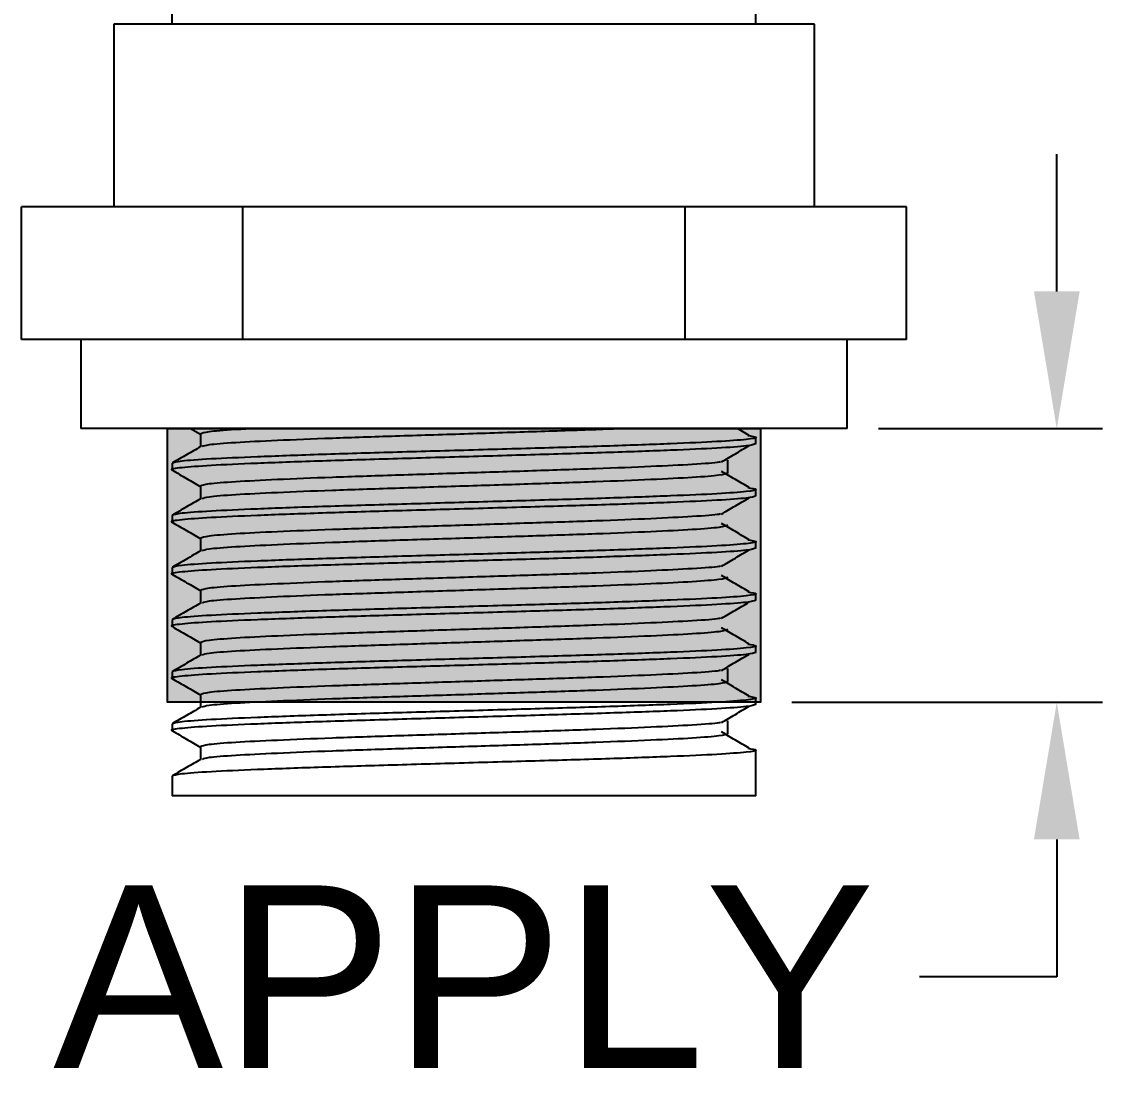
# Model space of a CAD drawing. Extents: x 3.76 to 10.05, y -5.16 to -0.04.
# Drawn here: x 8.117 to 9.598, y -3.328 to -1.855 of the extents above; entities that cross this region are included whole.
import ezdxf

# ---------------------------------------------------------------- set-up
doc = ezdxf.new("R2010")
doc.units = 0
doc.header["$LTSCALE"] = 0.5
doc.header["$MEASUREMENT"] = 0
doc.layers.get('Defpoints').update_dxf_attribs({"linetype": 'CONTINUOUS'})
doc.layers.add('FAB DWG', color=221, linetype='CONTINUOUS')
doc.layers.add('Hardware', color=242, linetype='CONTINUOUS')
doc.styles.get("Standard").update_dxf_attribs({"font": 'arial.ttf'})
doc.dimstyles.new('LSAD_FixtureCut', dxfattribs={"dimtxt": 1.125, "dimasz": 1.125, "dimexe": 0.0625, "dimexo": 0.042969, "dimgap": 0.0625, "dimtad": 0, "dimtih": 1, "dimtoh": 1, "dimdec": 3, "dimzin": 0, "dimdsep": 46, "dimtxsty": 'Standard', "dimcen": 0.125, "dimclrd": 256, "dimclre": 256, "dimclrt": 256, "dimadec": 0, "dimazin": 0, "dimtfac": 1, "dimtdec": 3, "dimtofl": 0, "dimtmove": 0, "dimatfit": 3, "dimfxl": 1, "dimfrac": 2, "dimtolj": 1, "dimtzin": 0, "dimarcsym": 0})

# ---------------------------------------------------------------- blocks, each defined once
blk = doc.blocks.new('*D0')
at = {"layer": 'Defpoints', "color": 0, "ltscale": 0.5, "transparency": 16777216}
for p in [(1561.0734, 824.135), (1561.3605, 824.135), (1560.9546, 823.76)]:
    blk.add_point(p, dxfattribs=at)
at = {"layer": 'FAB DWG', "lineweight": -2, "ltscale": 0.5, "transparency": 16777216}
for p, q in [((1561.3605, 824.323), (1561.3605, 824.511)), ((1561.1163, 824.135), (1561.423, 824.135)), ((1560.9976, 823.76), (1561.423, 823.76)), ((1561.3605, 823.572), (1561.3605, 823.384)), ((1561.3605, 823.384), (1561.1725, 823.384))]:
    blk.add_line(p, q, dxfattribs=at)
at = {"layer": 'FAB DWG', "ltscale": 0.5, "transparency": 16777216}
for points in [[(1561.3292, 824.323), (1561.3918, 824.323), (1561.3605, 824.135)], [(1561.3292, 823.572), (1561.3918, 823.572), (1561.3605, 823.76)]]:
    blk.add_solid(points, dxfattribs=at)
at = {"layer": 'FAB DWG', "ltscale": 0.5, "transparency": 16777216, "insert": (1560.5484, 823.384), "char_height": 0.25, "attachment_point": 5}
blk.add_mtext('\\A1;APPLY', dxfattribs=at)

msp = doc.modelspace()

# ---------------------------------------------------------------- hatches: boundary and pattern name
at = {"layer": 'Hardware', "ltscale": 0.5, "transparency": 16777216}
h = msp.add_hatch(dxfattribs=at)
h.set_pattern_fill('DOTS', color=256, scale=0.063)
h.set_pattern_definition([(0, (-1560.7107995, -824.2592884), (0.00196875, 0.0039375), [0, -0.0039375])])
h.paths.add_polyline_path([(8.317, -2.4127), (9.1295, -2.4127), (9.1295, -2.7877), (8.317, -2.7877)])

# ---------------------------------------------------------------- linework, layer by layer
at = {"layer": 'Hardware', "transparency": 16777216}
for p, q in [((8.3232, -1.8587), (8.3232, -1.7615)), ((9.1232, -1.8587), (9.1232, -1.8031)), ((8.2432, -1.8587), (8.2432, -2.1087)), ((9.2032, -1.8587), (8.2432, -1.8587)), ((9.2032, -2.1087), (9.2032, -1.8587)), ((8.117, -2.2907), (8.117, -2.1087)), ((8.4201, -2.1087), (8.117, -2.1087)), ((8.4201, -2.2907), (8.4201, -2.1087)), ((9.0263, -2.1087), (8.4201, -2.1087)), ((9.0263, -2.2907), (9.0263, -2.1087)), ((9.3294, -2.1087), (9.0263, -2.1087)), ((9.3294, -2.2907), (9.3294, -2.1087)), ((8.4201, -2.2907), (8.117, -2.2907)), ((8.1982, -2.2907), (8.1982, -2.4127)), ((9.0263, -2.2907), (8.4201, -2.2907)), ((9.3294, -2.2907), (9.0263, -2.2907)), ((9.2482, -2.4127), (9.2482, -2.2907)), ((9.2482, -2.4127), (8.1982, -2.4127)), ((8.3485, -2.4127), (8.3619, -2.4204)), ((9.114, -2.4222), (9.0979, -2.4127)), ((8.3619, -2.4202), (8.3619, -2.4377)), ((9.1232, -2.4335), (9.1232, -2.4246)), ((9.0846, -2.4737), (9.0846, -2.4559)), ((9.0846, -2.4737), (9.0846, -2.4559)), ((8.3232, -2.4603), (8.3232, -2.4693)), ((8.3619, -2.4916), (8.3619, -2.5091)), ((9.1232, -2.505), (9.1232, -2.496)), ((8.3232, -2.5318), (8.3232, -2.5407)), ((8.3619, -2.563), (8.3619, -2.5806)), ((9.1232, -2.5764), (9.1232, -2.5675)), ((8.3232, -2.6032), (8.3232, -2.6121)), ((8.3619, -2.6344), (8.3619, -2.652)), ((9.1232, -2.6478), (9.1232, -2.6389)), ((8.3232, -2.6746), (8.3232, -2.6835)), ((8.3619, -2.7059), (8.3619, -2.7234)), ((9.1232, -2.7193), (9.1232, -2.7103)), ((8.3232, -2.746), (8.3232, -2.755)), ((9.0846, -2.7594), (9.0846, -2.7416)), ((9.0846, -2.7594), (9.0846, -2.7416)), ((8.3619, -2.7773), (8.3619, -2.7949)), ((9.1232, -2.7907), (9.1232, -2.7818)), ((9.0846, -2.8309), (9.0846, -2.813)), ((9.0846, -2.8309), (9.0846, -2.813)), ((8.3232, -2.8175), (8.3232, -2.8264)), ((8.3619, -2.8487), (8.3619, -2.8663)), ((9.1232, -2.8621), (9.1232, -2.8532)), ((9.1232, -2.9157), (9.1232, -2.8621)), ((8.3232, -2.8889), (8.3232, -2.9157)), ((9.1232, -2.9157), (8.3232, -2.9157))]:
    msp.add_line(p, q, dxfattribs=at)
at = {"layer": 'Hardware', "ltscale": 0.5, "transparency": 16777216}
msp.add_lwpolyline([(8.317, -2.4127), (9.1295, -2.4127), (9.1295, -2.7877), (8.317, -2.7877)], close=True, dxfattribs=at)
at = {"layer": 'Hardware', "transparency": 16777216}
for points, knots in [([(8.4394, -2.4127), (8.4293, -2.4132), (8.399, -2.4146), (8.3696, -2.4172), (8.3645, -2.4192), (8.3619, -2.4202)], [0, 0, 0, 0, 0.201156, 0.601948, 1, 1, 1, 1]), ([(8.9418, -2.4127), (8.9294, -2.4132), (8.8929, -2.4147), (8.8173, -2.4171), (8.7234, -2.4202), (8.6286, -2.4232), (8.5404, -2.4261), (8.4647, -2.4291), (8.4071, -2.432), (8.371, -2.4349), (8.3664, -2.4366), (8.3643, -2.4374)], [0, 0, 0, 0, 0.061391, 0.181093, 0.301751, 0.422409, 0.542111, 0.663268, 0.782738, 0.903728, 1, 1, 1, 1]), ([(9.1121, -2.4222), (9.1172, -2.423), (9.1287, -2.4248), (9.1136, -2.4276), (9.0738, -2.4306), (9.0092, -2.4335), (8.9256, -2.4366), (8.8279, -2.4395), (8.7232, -2.4425), (8.6185, -2.4455), (8.5209, -2.4484), (8.4371, -2.4515), (8.3732, -2.4543), (8.3312, -2.4574), (8.3259, -2.4594), (8.3232, -2.4603)], [0, 0, 0, 0, 0.064047, 0.141918, 0.220324, 0.297746, 0.37626, 0.453832, 0.532024, 0.610215, 0.687787, 0.766301, 0.843723, 0.922129, 1, 1, 1, 1]), ([(9.1232, -2.4335), (9.1206, -2.4345), (9.1153, -2.4365), (9.0733, -2.4396), (9.0093, -2.4424), (8.9256, -2.4455), (8.8279, -2.4484), (8.7232, -2.4514), (8.6185, -2.4544), (8.5208, -2.4573), (8.4373, -2.4604), (8.3724, -2.4633), (8.3339, -2.4663), (8.3187, -2.4685), (8.3248, -2.4696), (8.3257, -2.4698)], [0, 0, 0, 0, 0.081939, 0.164442, 0.245909, 0.328525, 0.41015, 0.492426, 0.574703, 0.656328, 0.738944, 0.820411, 0.902914, 0.984853, 1, 1, 1, 1]), ([(8.3624, -2.4374), (8.3559, -2.4412), (8.343, -2.4486), (8.3301, -2.4561), (8.3237, -2.4598)], [0, 0, 0, 0, 0.499976, 1, 1, 1, 1]), ([(9.0761, -2.4583), (9.0824, -2.4546), (9.095, -2.4471), (9.1077, -2.4397), (9.114, -2.436)], [0, 0, 0, 0, 0.499996, 1, 1, 1, 1]), ([(8.3237, -2.4698), (8.3301, -2.4735), (8.3429, -2.4809), (8.3556, -2.4882), (8.3619, -2.4919)], [0, 0, 0, 0, 0.506669, 1, 1, 1, 1]), ([(9.0744, -2.4583), (9.0738, -2.4585), (9.0695, -2.4597), (9.0384, -2.4619), (8.982, -2.4647), (8.906, -2.4678), (8.8178, -2.4707), (8.7232, -2.4737), (8.6286, -2.4767), (8.5404, -2.4796), (8.4648, -2.4827), (8.407, -2.4856), (8.3691, -2.4886), (8.3643, -2.4906), (8.3619, -2.4916)], [0, 0, 0, 0, 0.0149734, 0.1049793, 0.1938548, 0.2839847, 0.3730324, 0.4627913, 0.5525502, 0.6415979, 0.7317278, 0.8206033, 0.9106092, 1, 1, 1, 1]), ([(9.114, -2.4936), (9.1077, -2.4899), (9.095, -2.4824), (9.0824, -2.475), (9.0761, -2.4713)], [0, 0, 0, 0, 0.500004, 1, 1, 1, 1]), ([(9.0846, -2.4737), (9.0822, -2.4747), (9.0774, -2.4767), (9.0395, -2.4797), (8.9817, -2.4826), (8.906, -2.4857), (8.8178, -2.4886), (8.7232, -2.4916), (8.6286, -2.4946), (8.5404, -2.4975), (8.4647, -2.5006), (8.4071, -2.5034), (8.371, -2.5063), (8.3664, -2.5081), (8.3643, -2.5089)], [0, 0, 0, 0, 0.084599, 0.16978, 0.253891, 0.339189, 0.423463, 0.50841, 0.593357, 0.677631, 0.76293, 0.847041, 0.932222, 1, 1, 1, 1]), ([(9.1121, -2.4936), (9.1172, -2.4944), (9.1287, -2.4962), (9.1136, -2.499), (9.0738, -2.5021), (9.0092, -2.5049), (8.9256, -2.508), (8.8279, -2.5109), (8.7232, -2.5139), (8.6185, -2.5169), (8.5209, -2.5198), (8.4371, -2.5229), (8.3732, -2.5258), (8.3312, -2.5288), (8.3259, -2.5308), (8.3232, -2.5318)], [0, 0, 0, 0, 0.064047, 0.141918, 0.220324, 0.297746, 0.37626, 0.453832, 0.532024, 0.610215, 0.687787, 0.766301, 0.843723, 0.922129, 1, 1, 1, 1]), ([(9.1232, -2.505), (9.1206, -2.506), (9.1153, -2.5079), (9.0733, -2.511), (9.0093, -2.5138), (8.9256, -2.5169), (8.8279, -2.5198), (8.7232, -2.5228), (8.6185, -2.5258), (8.5208, -2.5287), (8.4373, -2.5318), (8.3724, -2.5347), (8.3339, -2.5377), (8.3187, -2.5399), (8.3248, -2.5411), (8.3257, -2.5412)], [0, 0, 0, 0, 0.081939, 0.164442, 0.245909, 0.328525, 0.41015, 0.492426, 0.574703, 0.656328, 0.738944, 0.820411, 0.902914, 0.984853, 1, 1, 1, 1]), ([(8.3624, -2.5089), (8.3559, -2.5126), (8.343, -2.52), (8.3301, -2.5275), (8.3237, -2.5312)], [0, 0, 0, 0, 0.499976, 1, 1, 1, 1]), ([(9.0761, -2.5298), (9.0824, -2.526), (9.095, -2.5186), (9.1077, -2.5111), (9.114, -2.5074)], [0, 0, 0, 0, 0.499996, 1, 1, 1, 1]), ([(9.0744, -2.5298), (9.0738, -2.5299), (9.0695, -2.5311), (9.0384, -2.5333), (8.982, -2.5362), (8.906, -2.5393), (8.8178, -2.5421), (8.7232, -2.5452), (8.6286, -2.5482), (8.5404, -2.5511), (8.4648, -2.5541), (8.407, -2.557), (8.3691, -2.5601), (8.3643, -2.562), (8.3619, -2.563)], [0, 0, 0, 0, 0.0149734, 0.1049793, 0.1938548, 0.2839847, 0.3730324, 0.4627913, 0.5525502, 0.6415979, 0.7317278, 0.8206033, 0.9106092, 1, 1, 1, 1]), ([(8.3237, -2.5412), (8.3301, -2.545), (8.3429, -2.5523), (8.3556, -2.5597), (8.3619, -2.5633)], [0, 0, 0, 0, 0.506669, 1, 1, 1, 1]), ([(9.0846, -2.5452), (9.0822, -2.5461), (9.0774, -2.5481), (9.0395, -2.5512), (8.9817, -2.554), (8.906, -2.5571), (8.8178, -2.56), (8.7232, -2.563), (8.6286, -2.566), (8.5404, -2.5689), (8.4647, -2.572), (8.4071, -2.5749), (8.371, -2.5777), (8.3664, -2.5795), (8.3643, -2.5803)], [0, 0, 0, 0, 0.084599, 0.16978, 0.253891, 0.339189, 0.423463, 0.50841, 0.593357, 0.677631, 0.76293, 0.847041, 0.932222, 1, 1, 1, 1]), ([(9.114, -2.565), (9.1077, -2.5613), (9.095, -2.5539), (9.0824, -2.5464), (9.0761, -2.5427)], [0, 0, 0, 0, 0.500004, 1, 1, 1, 1]), ([(9.1232, -2.5764), (9.1206, -2.5774), (9.1153, -2.5794), (9.0733, -2.5824), (9.0093, -2.5853), (8.9256, -2.5884), (8.8279, -2.5913), (8.7232, -2.5943), (8.6185, -2.5973), (8.5208, -2.6002), (8.4373, -2.6032), (8.3724, -2.6061), (8.3339, -2.6092), (8.3187, -2.6113), (8.3248, -2.6125), (8.3257, -2.6127)], [0, 0, 0, 0, 0.081939, 0.164442, 0.245909, 0.328525, 0.41015, 0.492426, 0.574703, 0.656328, 0.738944, 0.820411, 0.902914, 0.984853, 1, 1, 1, 1]), ([(9.1121, -2.565), (9.1172, -2.5659), (9.1287, -2.5677), (9.1136, -2.5704), (9.0738, -2.5735), (9.0092, -2.5763), (8.9256, -2.5794), (8.8279, -2.5823), (8.7232, -2.5853), (8.6185, -2.5883), (8.5209, -2.5912), (8.4371, -2.5943), (8.3732, -2.5972), (8.3312, -2.6002), (8.3259, -2.6022), (8.3232, -2.6032)], [0, 0, 0, 0, 0.064047, 0.141918, 0.220324, 0.297746, 0.37626, 0.453832, 0.532024, 0.610215, 0.687787, 0.766301, 0.843723, 0.922129, 1, 1, 1, 1]), ([(8.3624, -2.5803), (8.3559, -2.584), (8.343, -2.5915), (8.3301, -2.5989), (8.3237, -2.6027)], [0, 0, 0, 0, 0.499976, 1, 1, 1, 1]), ([(9.0761, -2.6012), (9.0824, -2.5975), (9.095, -2.59), (9.1077, -2.5826), (9.114, -2.5788)], [0, 0, 0, 0, 0.499996, 1, 1, 1, 1]), ([(9.0744, -2.6012), (9.0738, -2.6014), (9.0695, -2.6025), (9.0384, -2.6047), (8.982, -2.6076), (8.906, -2.6107), (8.8178, -2.6136), (8.7232, -2.6166), (8.6286, -2.6196), (8.5404, -2.6225), (8.4648, -2.6256), (8.407, -2.6284), (8.3691, -2.6315), (8.3643, -2.6335), (8.3619, -2.6344)], [0, 0, 0, 0, 0.0149734, 0.1049793, 0.1938548, 0.2839847, 0.3730324, 0.4627913, 0.5525502, 0.6415979, 0.7317278, 0.8206033, 0.9106092, 1, 1, 1, 1]), ([(8.3237, -2.6127), (8.3301, -2.6164), (8.3429, -2.6237), (8.3556, -2.6311), (8.3619, -2.6347)], [0, 0, 0, 0, 0.506669, 1, 1, 1, 1]), ([(9.0846, -2.6166), (9.0822, -2.6176), (9.0774, -2.6195), (9.0395, -2.6226), (8.9817, -2.6255), (8.906, -2.6285), (8.8178, -2.6314), (8.7232, -2.6344), (8.6286, -2.6375), (8.5404, -2.6403), (8.4647, -2.6434), (8.4071, -2.6463), (8.371, -2.6491), (8.3664, -2.6509), (8.3643, -2.6517)], [0, 0, 0, 0, 0.084599, 0.16978, 0.253891, 0.339189, 0.423463, 0.50841, 0.593357, 0.677631, 0.76293, 0.847041, 0.932222, 1, 1, 1, 1]), ([(9.114, -2.6365), (9.1077, -2.6328), (9.095, -2.6253), (9.0824, -2.6179), (9.0761, -2.6141)], [0, 0, 0, 0, 0.500004, 1, 1, 1, 1]), ([(9.1232, -2.6478), (9.1206, -2.6488), (9.1153, -2.6508), (9.0733, -2.6538), (9.0093, -2.6567), (8.9256, -2.6598), (8.8279, -2.6627), (8.7232, -2.6657), (8.6185, -2.6687), (8.5208, -2.6716), (8.4373, -2.6747), (8.3724, -2.6775), (8.3339, -2.6806), (8.3187, -2.6827), (8.3248, -2.6839), (8.3257, -2.6841)], [0, 0, 0, 0, 0.081939, 0.164442, 0.245909, 0.328525, 0.41015, 0.492426, 0.574703, 0.656328, 0.738944, 0.820411, 0.902914, 0.984853, 1, 1, 1, 1]), ([(9.1121, -2.6365), (9.1172, -2.6373), (9.1287, -2.6391), (9.1136, -2.6419), (9.0738, -2.6449), (9.0092, -2.6478), (8.9256, -2.6509), (8.8279, -2.6538), (8.7232, -2.6568), (8.6185, -2.6598), (8.5209, -2.6627), (8.4371, -2.6657), (8.3732, -2.6686), (8.3312, -2.6717), (8.3259, -2.6736), (8.3232, -2.6746)], [0, 0, 0, 0, 0.064047, 0.141918, 0.220324, 0.297746, 0.37626, 0.453832, 0.532024, 0.610215, 0.687787, 0.766301, 0.843723, 0.922129, 1, 1, 1, 1]), ([(9.0761, -2.6726), (9.0824, -2.6689), (9.095, -2.6614), (9.1077, -2.654), (9.114, -2.6503)], [0, 0, 0, 0, 0.499996, 1, 1, 1, 1]), ([(8.3624, -2.6517), (8.3559, -2.6554), (8.343, -2.6629), (8.3301, -2.6704), (8.3237, -2.6741)], [0, 0, 0, 0, 0.499976, 1, 1, 1, 1]), ([(9.0744, -2.6726), (9.0738, -2.6728), (9.0695, -2.6739), (9.0384, -2.6762), (8.982, -2.679), (8.906, -2.6821), (8.8178, -2.685), (8.7232, -2.688), (8.6286, -2.691), (8.5404, -2.6939), (8.4648, -2.697), (8.407, -2.6999), (8.3691, -2.7029), (8.3643, -2.7049), (8.3619, -2.7059)], [0, 0, 0, 0, 0.0149734, 0.1049793, 0.1938548, 0.2839847, 0.3730324, 0.4627913, 0.5525502, 0.6415979, 0.7317278, 0.8206033, 0.9106092, 1, 1, 1, 1]), ([(8.3237, -2.6841), (8.3301, -2.6878), (8.3429, -2.6952), (8.3556, -2.7025), (8.3619, -2.7062)], [0, 0, 0, 0, 0.506669, 1, 1, 1, 1]), ([(9.0846, -2.688), (9.0822, -2.689), (9.0774, -2.691), (9.0395, -2.694), (8.9817, -2.6969), (8.906, -2.7), (8.8178, -2.7029), (8.7232, -2.7059), (8.6286, -2.7089), (8.5404, -2.7118), (8.4647, -2.7149), (8.4071, -2.7177), (8.371, -2.7206), (8.3664, -2.7224), (8.3643, -2.7231)], [0, 0, 0, 0, 0.084599, 0.16978, 0.253891, 0.339189, 0.423463, 0.50841, 0.593357, 0.677631, 0.76293, 0.847041, 0.932222, 1, 1, 1, 1]), ([(9.114, -2.7079), (9.1077, -2.7042), (9.095, -2.6967), (9.0824, -2.6893), (9.0761, -2.6856)], [0, 0, 0, 0, 0.500004, 1, 1, 1, 1]), ([(9.1121, -2.7079), (9.1172, -2.7087), (9.1287, -2.7105), (9.1136, -2.7133), (9.0738, -2.7163), (9.0092, -2.7192), (8.9256, -2.7223), (8.8279, -2.7252), (8.7232, -2.7282), (8.6185, -2.7312), (8.5209, -2.7341), (8.4371, -2.7372), (8.3732, -2.74), (8.3312, -2.7431), (8.3259, -2.7451), (8.3232, -2.746)], [0, 0, 0, 0, 0.064047, 0.141918, 0.220324, 0.297746, 0.37626, 0.453832, 0.532024, 0.610215, 0.687787, 0.766301, 0.843723, 0.922129, 1, 1, 1, 1]), ([(9.1232, -2.7193), (9.1206, -2.7202), (9.1153, -2.7222), (9.0733, -2.7253), (9.0093, -2.7281), (8.9256, -2.7312), (8.8279, -2.7341), (8.7232, -2.7371), (8.6185, -2.7401), (8.5208, -2.743), (8.4373, -2.7461), (8.3724, -2.749), (8.3339, -2.752), (8.3187, -2.7542), (8.3248, -2.7553), (8.3257, -2.7555)], [0, 0, 0, 0, 0.081939, 0.164442, 0.245909, 0.328525, 0.41015, 0.492426, 0.574703, 0.656328, 0.738944, 0.820411, 0.902914, 0.984853, 1, 1, 1, 1]), ([(8.3624, -2.7231), (8.3559, -2.7269), (8.343, -2.7343), (8.3301, -2.7418), (8.3237, -2.7455)], [0, 0, 0, 0, 0.499976, 1, 1, 1, 1]), ([(9.0761, -2.744), (9.0824, -2.7403), (9.095, -2.7329), (9.1077, -2.7254), (9.114, -2.7217)], [0, 0, 0, 0, 0.499996, 1, 1, 1, 1]), ([(9.0744, -2.744), (9.0738, -2.7442), (9.0695, -2.7454), (9.0384, -2.7476), (8.982, -2.7505), (8.906, -2.7535), (8.8178, -2.7564), (8.7232, -2.7594), (8.6286, -2.7625), (8.5404, -2.7653), (8.4648, -2.7684), (8.407, -2.7713), (8.3691, -2.7743), (8.3643, -2.7763), (8.3619, -2.7773)], [0, 0, 0, 0, 0.0149734, 0.1049793, 0.1938548, 0.2839847, 0.3730324, 0.4627913, 0.5525502, 0.6415979, 0.7317278, 0.8206033, 0.9106092, 1, 1, 1, 1]), ([(8.3237, -2.7555), (8.3301, -2.7592), (8.3429, -2.7666), (8.3556, -2.774), (8.3619, -2.7776)], [0, 0, 0, 0, 0.506669, 1, 1, 1, 1]), ([(9.0846, -2.7594), (9.0822, -2.7604), (9.0774, -2.7624), (9.0395, -2.7654), (8.9817, -2.7683), (8.906, -2.7714), (8.8178, -2.7743), (8.7232, -2.7773), (8.6286, -2.7803), (8.5404, -2.7832), (8.4647, -2.7863), (8.4071, -2.7891), (8.371, -2.792), (8.3664, -2.7938), (8.3643, -2.7946)], [0, 0, 0, 0, 0.084599, 0.16978, 0.253891, 0.339189, 0.423463, 0.50841, 0.593357, 0.677631, 0.76293, 0.847041, 0.932222, 1, 1, 1, 1]), ([(9.114, -2.7793), (9.1077, -2.7756), (9.095, -2.7682), (9.0824, -2.7607), (9.0761, -2.757)], [0, 0, 0, 0, 0.500004, 1, 1, 1, 1]), ([(9.1121, -2.7793), (9.1172, -2.7801), (9.1287, -2.7819), (9.1136, -2.7847), (9.0738, -2.7878), (9.0092, -2.7906), (8.9256, -2.7937), (8.8279, -2.7966), (8.7232, -2.7996), (8.6185, -2.8026), (8.5209, -2.8055), (8.4371, -2.8086), (8.3732, -2.8115), (8.3312, -2.8145), (8.3259, -2.8165), (8.3232, -2.8175)], [0, 0, 0, 0, 0.064047, 0.141918, 0.220324, 0.297746, 0.37626, 0.453832, 0.532024, 0.610215, 0.687787, 0.766301, 0.843723, 0.922129, 1, 1, 1, 1]), ([(9.1232, -2.7907), (9.1206, -2.7917), (9.1153, -2.7936), (9.0733, -2.7967), (9.0093, -2.7996), (8.9256, -2.8026), (8.8279, -2.8055), (8.7232, -2.8085), (8.6185, -2.8116), (8.5208, -2.8145), (8.4373, -2.8175), (8.3724, -2.8204), (8.3339, -2.8235), (8.3187, -2.8256), (8.3248, -2.8268), (8.3257, -2.827)], [0, 0, 0, 0, 0.081939, 0.164442, 0.245909, 0.328525, 0.41015, 0.492426, 0.574703, 0.656328, 0.738944, 0.820411, 0.902914, 0.984853, 1, 1, 1, 1]), ([(8.3624, -2.7946), (8.3559, -2.7983), (8.343, -2.8058), (8.3301, -2.8132), (8.3237, -2.8169)], [0, 0, 0, 0, 0.499976, 1, 1, 1, 1]), ([(9.0761, -2.8155), (9.0824, -2.8117), (9.095, -2.8043), (9.1077, -2.7968), (9.114, -2.7931)], [0, 0, 0, 0, 0.499996, 1, 1, 1, 1]), ([(8.3237, -2.8269), (8.3301, -2.8307), (8.3429, -2.838), (8.3556, -2.8454), (8.3619, -2.849)], [0, 0, 0, 0, 0.506669, 1, 1, 1, 1]), ([(9.0744, -2.8155), (9.0738, -2.8156), (9.0695, -2.8168), (9.0384, -2.819), (8.982, -2.8219), (8.906, -2.825), (8.8178, -2.8279), (8.7232, -2.8309), (8.6286, -2.8339), (8.5404, -2.8368), (8.4648, -2.8399), (8.407, -2.8427), (8.3691, -2.8458), (8.3643, -2.8477), (8.3619, -2.8487)], [0, 0, 0, 0, 0.014973, 0.104979, 0.193855, 0.283985, 0.373032, 0.462791, 0.55255, 0.641598, 0.731728, 0.820603, 0.910609, 1, 1, 1, 1]), ([(9.114, -2.8508), (9.1077, -2.847), (9.095, -2.8396), (9.0824, -2.8321), (9.0761, -2.8284)], [0, 0, 0, 0, 0.500004, 1, 1, 1, 1]), ([(9.0846, -2.8309), (9.0822, -2.8319), (9.0774, -2.8338), (9.0395, -2.8369), (8.9817, -2.8397), (8.906, -2.8428), (8.8178, -2.8457), (8.7232, -2.8487), (8.6286, -2.8517), (8.5404, -2.8546), (8.4647, -2.8577), (8.4071, -2.8606), (8.371, -2.8634), (8.3664, -2.8652), (8.3643, -2.866)], [0, 0, 0, 0, 0.0845987, 0.1697797, 0.2538907, 0.339189, 0.4234631, 0.5084102, 0.5933573, 0.6776313, 0.7629297, 0.8470407, 0.9322216, 1, 1, 1, 1]), ([(9.1121, -2.8508), (9.1172, -2.8516), (9.1287, -2.8534), (9.1136, -2.8561), (9.0738, -2.8592), (9.0092, -2.8621), (8.9256, -2.8651), (8.8279, -2.868), (8.7232, -2.871), (8.6185, -2.8741), (8.5209, -2.877), (8.4371, -2.88), (8.3732, -2.8829), (8.3312, -2.886), (8.3259, -2.8879), (8.3232, -2.8889)], [0, 0, 0, 0, 0.064047, 0.141918, 0.220324, 0.297746, 0.37626, 0.453832, 0.532024, 0.610215, 0.687787, 0.766301, 0.843723, 0.922129, 1, 1, 1, 1]), ([(8.3624, -2.866), (8.3559, -2.8697), (8.343, -2.8772), (8.3301, -2.8846), (8.3237, -2.8884)], [0, 0, 0, 0, 0.499976, 1, 1, 1, 1])]:
    msp.add_open_spline(points, degree=3, knots=knots, dxfattribs=at)

# ---------------------------------------------------------------- dimensions: what is measured, and where the dimension line sits
at = {"layer": 'FAB DWG', "ltscale": 0.5, "transparency": 16777216}
dim = msp.add_linear_dim(base=(9.5354, -2.4127), p1=(9.1295, -2.7877), p2=(9.2482, -2.4127), angle=90, text='APPLY', dimstyle='LSAD_FixtureCut', override={"dimtxt": 0.25, "dimasz": 0.188, "dimpost": '"'}, dxfattribs=at)
dim.commit()
dim.dimension.update_dxf_attribs({"geometry": '*D0', "text_midpoint": (8.7232, -3.1637), "dimtype": 128, "insert": (-1551.8251, -826.5477)})

doc.saveas('drawing.dxf')
